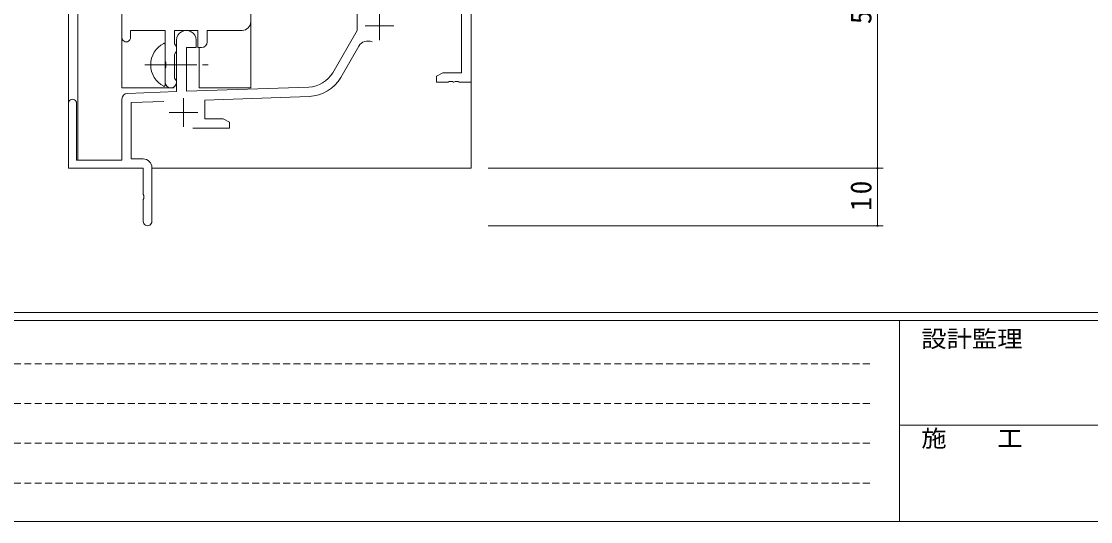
# Model space of a CAD drawing. Units: millimetres on the paper. Extents: x -420 to 373, y -297 to 267.
# Drawn here: x -312.8 to -126.9, y -297 to -209.9 of the extents above; entities that cross this region are included whole.
import ezdxf
from ezdxf.enums import TextEntityAlignment as Align

# ---------------------------------------------------------------- set-up
doc = ezdxf.new("R2010")
doc.units = ezdxf.units.MM
doc.linetypes.add('CHAIN2', pattern=[12, 9, -1, 1, -1])
doc.linetypes.add('DASHED1', pattern=[1.8, 1.2, -0.6])
for name, color, linetype, lineweight in [('0-1_YKK_ZWAK', 7, 'Continuous', 9), ('0-3_YKK_12', 2, 'Continuous', 9), ('0-4_YKK_D', 6, 'Continuous', 9), ('0-6_YKK_13', 4, 'Continuous', 9), ('0-7_YKK_11', 7, 'Continuous', 9)]:
    doc.layers.add(name, color=color, linetype=linetype, lineweight=lineweight)
doc.styles.add('ＭＳ ゴシック', font='')
doc.styles.get('ＭＳ ゴシック').set_extended_font_data('MS Gothic')

msp = doc.modelspace()

# ---------------------------------------------------------------- linework, layer by layer
at = {"layer": '0-1_YKK_ZWAK'}
for p, q in [((352.3, -260.6), (-417.7, -260.6)), ((314.5, -262), (-417.7, -262)), ((-160.1, -262), (-160.1, -297)), ((-160.1, -280.199), (-31.3, -280.199)), ((-417.7, -297), (314.5, -297))]:
    msp.add_line(p, q, dxfattribs=at)
at = {"layer": '0-1_YKK_ZWAK', "linetype": 'DASHED1'}
for p, q in [((-413.101, -269.512), (-164.909, -269.512)), ((-413.101, -276.441), (-164.909, -276.441)), ((-413.101, -283.37), (-164.909, -283.37)), ((-413.101, -290.298), (-164.909, -290.298))]:
    msp.add_line(p, q, dxfattribs=at)
at = {"layer": '0-3_YKK_12'}
for p, q in [((-272.939, -55.751), (-272.939, -221.501)), ((-295.339, -221.501), (-295.339, -146.801)), ((-304.639, -148.689), (-304.639, -224.201)), ((-303.009, -148.689), (-303.009, -234.101)), ((-281.939, -221.501), (-281.939, -214.485)), ((-234.639, -220.001), (-234.639, -235.501)), ((-295.339, -221.501), (-286.339, -221.501)), ((-286.339, -221.501), (-286.339, -221.366)), ((-281.939, -221.501), (-272.939, -221.501)), ((-290.139, -235.501), (-234.639, -235.501))]:
    msp.add_line(p, q, dxfattribs=at)
at = {"layer": '0-4_YKK_D'}
for p, q in [((-163.941, -180.501), (-163.941, -235.501)), ((-231.639, -235.501), (-162.941, -235.501)), ((-231.639, -235.501), (-162.941, -235.501)), ((-163.941, -235.501), (-163.941, -245.501)), ((-231.639, -245.501), (-162.941, -245.501))]:
    msp.add_line(p, q, dxfattribs=at)
for centre, start, end in [((-163.941, -235.501), 90, 270), ((-163.941, -235.501), 90, 270), ((-163.941, -235.501), 270, 90), ((-163.941, -235.501), 270, 90), ((-163.941, -245.501), 90, 270), ((-163.941, -245.501), 270, 90)]:
    msp.add_arc(centre, 0.106, start, end, dxfattribs=at)
at = {"layer": '0-6_YKK_13'}
msp.add_line((-287.839, -221.097), (-287.839, -213.905), dxfattribs=at)
at = {"layer": '0-6_YKK_13', "linetype": 'CHAIN2'}
msp.add_line((-291.339, -217.501), (-279.351, -217.501), dxfattribs=at)
at = {"layer": '0-6_YKK_13'}
for centre, radius, start, end in [((-286.139, -217.501), 4.2, 117.28096, 242.71902), ((-287.993, -213.905), 0.154, 0, 117.28096), ((-287.993, -221.097), 0.154, 242.71902, 0)]:
    msp.add_arc(centre, radius, start, end, dxfattribs=at)
at = {"layer": '0-7_YKK_11'}
for p, q in [((-250.539, -208.201), (-250.539, -213.201)), ((-253.039, -210.701), (-248.039, -210.701)), ((-254.145, -214.253), (-257.281, -219.685)), ((-284.639, -223.301), (-284.639, -228.301)), ((-287.139, -225.801), (-282.139, -225.801)), ((-290.139, -235.371), (-290.139, -244.751))]:
    msp.add_line(p, q, dxfattribs=at)
for points in [[(-295.339, -212.751), (-295.339, -146.501)], [(-234.639, -180.501), (-234.639, -220.501), (-236.681, -220.501), (-236.864, -220.381), (-237.414, -220.381), (-237.597, -220.501), (-237.681, -220.501), (-237.864, -220.381), (-238.414, -220.381), (-238.597, -220.501), (-240.639, -220.501), (-240.639, -219.501), (-239.548, -218.871), (-236.269, -218.871), (-236.269, -208.301)], [(-272.939, -192.501), (-272.939, -210.001)], [(-258.693, -218.87), (-254.439, -211.501), (-254.439, -199.701), (-266.439, -199.701), (-266.439, -205.101)], [(-287.839, -220.501), (-287.839, -218.172), (-287.696, -217.98), (-287.696, -217.022), (-287.839, -216.83), (-287.839, -211.501), (-293.839, -211.501), (-293.839, -212.751)], [(-281.509, -214.501), (-282.139, -214.501), (-282.139, -211.501), (-286.209, -211.501), (-286.209, -213.818), (-286.061, -214.011), (-285.839, -214.301), (-285.839, -215.201), (-286.061, -215.491), (-286.209, -215.684), (-286.209, -219.818), (-286.061, -220.011), (-285.839, -220.301), (-285.839, -220.501)], [(-274.439, -211.501), (-280.509, -211.501), (-280.509, -213.501)], [(-294.374, -222.467), (-285.839, -222.169), (-285.839, -213.201)], [(-282.439, -213.201), (-282.439, -214.501), (-284.139, -214.501), (-284.139, -222.11), (-262.849, -221.367)], [(-262.792, -222.996), (-280.939, -223.629), (-280.939, -226.871), (-277.73, -226.871), (-276.639, -227.501), (-276.639, -228.501), (-282.989, -228.501)], [(-291.639, -244.751), (-291.639, -240.959), (-291.519, -240.776), (-291.519, -240.226), (-291.639, -240.043), (-291.639, -235.501), (-304.639, -235.501), (-304.639, -224.201)], [(-303.239, -224.201), (-303.239, -234.101), (-295.339, -234.101), (-295.339, -223.467)], [(-288.072, -223.878), (-293.709, -224.075), (-293.709, -233.871), (-291.639, -233.871)]]:
    msp.add_lwpolyline(points, dxfattribs=at)
for centre, radius, start, end in [((-274.439, -210.001), 1.5, 270, 359.99998), ((-284.139, -213.201), 1.7, 359.99998, 180), ((-294.589, -212.751), 0.75, 179.99998, 0), ((-281.509, -213.501), 1, 270, 359.99998), ((-252.586, -215.153), 1.8, 65.29866, 149.99998), ((-263.023, -216.37), 5, 271.99998, 329.99998), ((-286.839, -220.501), 1, 180, 269.99998), ((-286.839, -220.501), 1, 270, 359.99998), ((-263.023, -216.37), 6.63, 271.99998, 329.99998), ((-294.339, -223.467), 1, 91.99997, 179.99998), ((-303.939, -224.201), 0.7, 359.99998, 180), ((-291.639, -235.371), 1.5, 0, 89.99998), ((-290.889, -244.751), 0.75, 179.99998, 0)]:
    msp.add_arc(centre, radius, start, end, dxfattribs=at)

# ---------------------------------------------------------------- texts
at = {"layer": '0-1_YKK_ZWAK', "style": 'ＭＳ ゴシック', "width": 1.1}
for s, p in [('設計監理', (-156.331, -267.533)), ('施\u3000\u3000工', (-156.331, -284.854))]:
    msp.add_text(s, height=2.933, dxfattribs=at).set_placement(p, align=Align.BOTTOM_LEFT)
at = {"layer": '0-4_YKK_D', "color": 3, "char_height": 3.666, "attachment_point": 7, "rotation": 90, "style": 'ＭＳ ゴシック'}
for s, insert in [('\\T1.21;\\W0.95;55', (-164.941, -210.401)), ('\\T1.21;\\W0.95;10', (-164.941, -242.901))]:
    msp.add_mtext(s, dxfattribs=dict(at, insert=insert))

doc.saveas('drawing.dxf')
